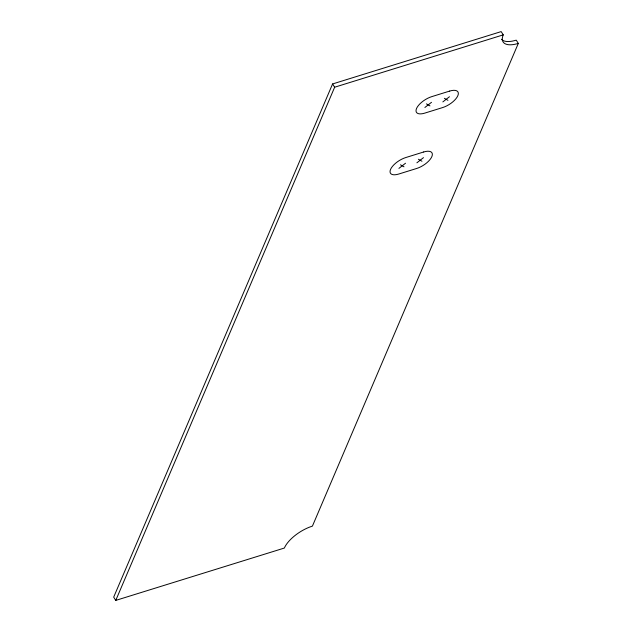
<?xml version="1.0" encoding="UTF-8"?>
<svg xmlns="http://www.w3.org/2000/svg" width="632" height="632" viewBox="0 0 632 632"><rect width="100%" height="100%" fill="white"/><g stroke="black" fill="none" stroke-linecap="round" stroke-linejoin="round"><path stroke-width="0.95" d="M518.311 43.403A25.699 11.076 -32.3 0 1 503.254 34.863L501.184 31.6L332.582 83.953L113.689 597.137L115.759 600.4L284.361 548.047A25.699 11.076 -32.3 0 1 312.406 526.132L518.311 43.403L516.241 40.14A25.699 11.076 -32.3 0 1 501.484 39.279M115.759 600.4L334.652 87.216L503.254 34.863M424.894 107.48L431.506 102.313M442.85 101.902L449.463 96.736M398.911 168.389L405.523 163.222M416.875 162.811L423.479 157.645M444.383 98.308L447.93 100.322M426.426 103.885L429.973 105.9M418.4 159.225L421.955 161.239M400.443 164.802L403.99 166.809M332.582 83.953L334.652 87.216M449.676 91.071L431.719 96.649A13.92 6.004 -32.3 0 0 416.528 108.514A13.92 6.004 -32.3 0 0 424.68 113.144L442.637 107.566A13.92 6.004 -32.3 0 0 457.837 95.693A13.92 6.004 -32.3 0 0 449.676 91.071M423.693 151.98L405.736 157.558A13.92 6.004 -32.3 0 0 390.544 169.431A13.92 6.004 -32.3 0 0 398.697 174.053L416.662 168.475A13.92 6.004 -32.3 0 0 431.853 156.602A13.92 6.004 -32.3 0 0 423.693 151.98"/></g></svg>
